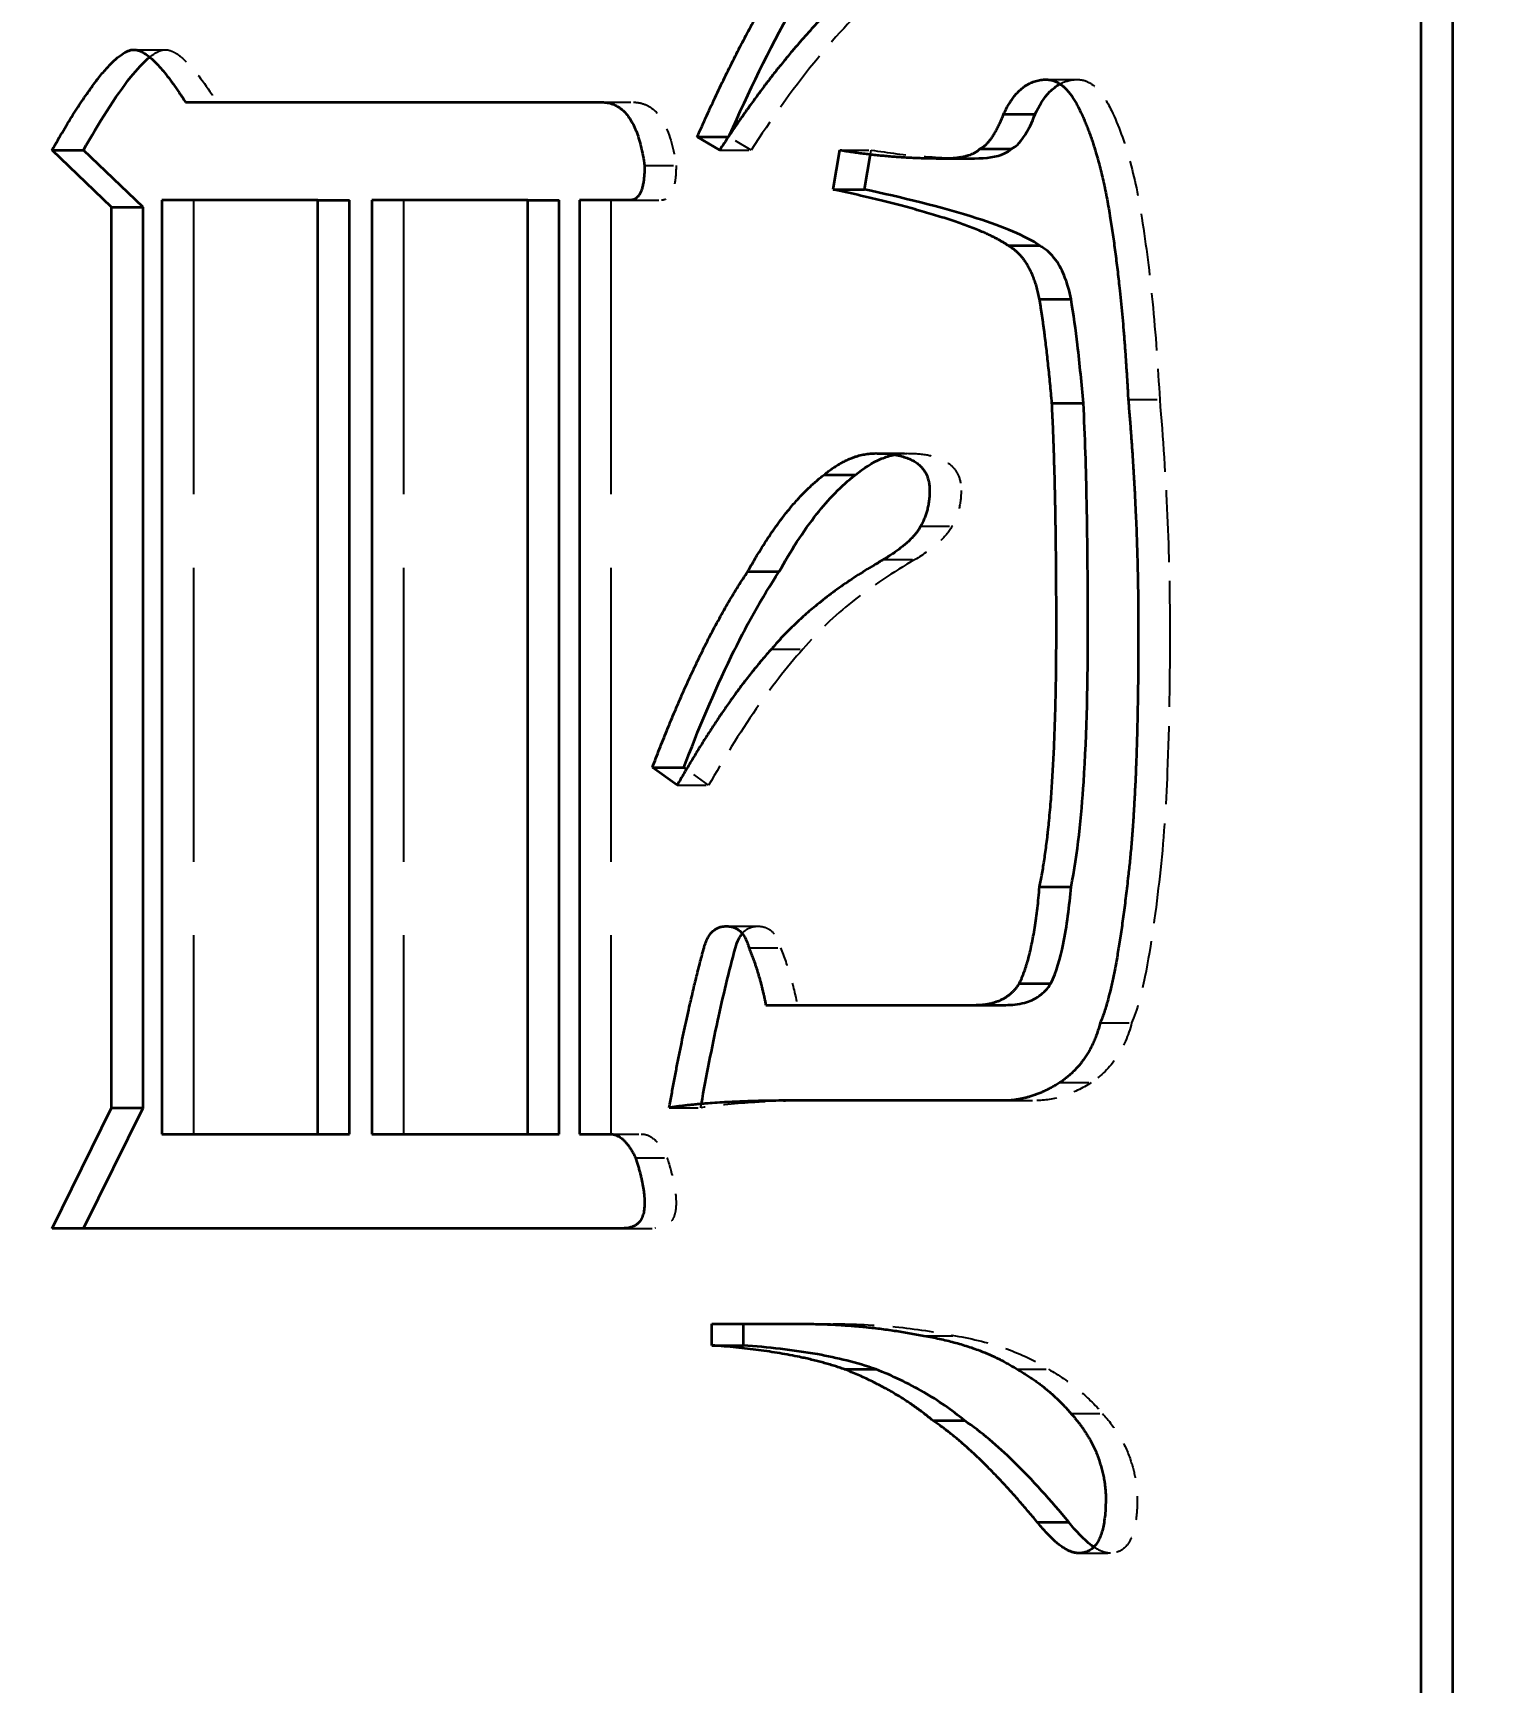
# Model space of a CAD drawing. Header units: millimetres. Extents: x 200 to 5740, y 200 to 4000.
# Drawn here: x 2725.5 to 2733.41, y 3605.1 to 3614.05 of the extents above; entities that cross this region are included whole.
import ezdxf

# ---------------------------------------------------------------- set-up
doc = ezdxf.new("R2010")
doc.units = ezdxf.units.MM
doc.header["$LTSCALE"] = 20
doc.linetypes.add('DASHED', pattern=[0.2067, 0.1654, -0.0413])
for name, color, linetype, lineweight in [('可見 (ISO)', 7, 'Continuous', 35), ('標註 (ISO)', 7, 'Continuous', 18), ('隱藏 (ISO)', 7, 'DASHED', 25)]:
    doc.layers.add(name, color=color, linetype=linetype, lineweight=lineweight)
doc.styles.add('註記文字 (JIS)', font='kaiu.ttf')
doc.dimstyles.new('預設 (JIS)', dxfattribs={"dimscale": 20, "dimtxt": 3, "dimasz": 3, "dimexe": 2, "dimexo": 1, "dimgap": 0.8, "dimtad": 1, "dimrnd": 1e-08, "dimdsep": 46, "dimtxsty": '註記文字 (JIS)', "dimblk": 'Filled-1', "dimcen": 0.09, "dimdle": 10, "dimclrd": 256, "dimclre": 256, "dimclrt": 256, "dimadec": 0, "dimazin": 2, "dimtfac": 0.833333, "dimtmove": 0, "dimatfit": 3, "dimfxl": 0, "dimtolj": 1, "dimtzin": 0, "dimlwd": -1, "dimlwe": -1, "dimarcsym": 0})

# ---------------------------------------------------------------- blocks, each defined once
blk = doc.blocks.new('Filled-1')
at = {"color": 0}
for p, q in [((0, 0), (-1, 0.16667)), ((-1, 0.16667), (-1, -0.16667)), ((-1, 0), (0, 0)), ((-1, -0.16667), (0, 0))]:
    blk.add_line(p, q, dxfattribs=at)
at = {"color": 0, "flags": 128}
blk.add_lwpolyline([(-1, -0.16667), (0, 0)], dxfattribs=at)
at = {"color": 0}
blk.add_solid([(-1, -0.16667), (0, 0), (-1, 0.16667), (-1, -0.16667)], dxfattribs=at)
blk = doc.blocks.new('*D59')
at = {"layer": 'Defpoints', "color": 0}
for p in [(2625.3563, 3688.2405), (2635.3563, 3688.2405), (2606.1371, 3668.2405)]:
    blk.add_point(p, dxfattribs=at)
at = {"layer": '標註 (ISO)'}
for p, q in [((2800.9475, 3830.133), (2635.3563, 3830.133)), ((2635.3563, 3830.133), (2635.3563, 3808.2405)), ((2635.3563, 3748.2405), (2635.3563, 3808.2405)), ((2635.3563, 3668.2405), (2635.3563, 3688.2405)), ((2626.1371, 3668.2405), (2675.3563, 3668.2405)), ((2635.3563, 3608.2405), (2635.3563, 3548.2405))]:
    blk.add_line(p, q, dxfattribs=at)
at = {"layer": '標註 (ISO)', "xscale": 60, "yscale": 60, "zscale": 60}
for p, rotation in [((2635.3563, 3688.2405), 270), ((2635.3563, 3668.2405), 90)]:
    blk.add_blockref('Filled-1', p, dxfattribs=dict(at, rotation=rotation))
at = {"layer": '標註 (ISO)', "insert": (2711.3563, 3910.1109), "char_height": 60, "attachment_point": 1, "style": '註記文字 (JIS)'}
blk.add_mtext('\\A1;20', dxfattribs=at)

msp = doc.modelspace()

# ---------------------------------------------------------------- linework, layer by layer
at = {"layer": '可見 (ISO)'}
for p, q in [((2733.0373, 3592.2405), (2733.0373, 3617.2405)), ((2733.2083, 3590.061), (2733.2083, 3617.2405)), ((2726.3291, 3613.6757), (2728.5893, 3613.6757)), ((2730.7702, 3613.6109), (2730.9412, 3613.6109)), ((2729.2289, 3613.4164), (2729.1071, 3613.4877)), ((2729.1071, 3613.4877), (2729.2759, 3613.4877)), ((2725.6042, 3613.4164), (2725.7752, 3613.4164)), ((2725.9271, 3613.1052), (2725.6042, 3613.4164)), ((2726.0981, 3613.1052), (2725.7752, 3613.4164)), ((2729.8442, 3613.2025), (2729.8808, 3613.4164)), ((2730.0153, 3613.2025), (2730.0478, 3613.3931)), ((2730.6423, 3613.4229), (2730.8133, 3613.4229)), ((2730.4413, 3613.371), (2730.6123, 3613.371)), ((2729.8442, 3613.2025), (2730.0153, 3613.2025)), ((2725.9271, 3613.1052), (2726.0981, 3613.1052)), ((2725.9271, 3608.217), (2725.9271, 3613.1052)), ((2726.0981, 3608.217), (2726.0981, 3613.1052)), ((2727.048, 3613.1441), (2726.2012, 3613.1441)), ((2726.2012, 3613.1441), (2726.2012, 3608.0744)), ((2727.048, 3608.0744), (2727.048, 3613.1441)), ((2727.048, 3613.1441), (2727.219, 3613.1441)), ((2727.219, 3608.0744), (2727.219, 3613.1441)), ((2728.1872, 3613.1441), (2727.3404, 3613.1441)), ((2727.3404, 3613.1441), (2727.3404, 3608.0744)), ((2728.1872, 3608.0744), (2728.1872, 3613.1441)), ((2728.1872, 3613.1441), (2728.3582, 3613.1441)), ((2728.3582, 3608.0744), (2728.3582, 3613.1441)), ((2728.7416, 3613.1441), (2728.4674, 3613.1441)), ((2728.4674, 3613.1441), (2728.4674, 3608.0744)), ((2730.7946, 3612.8978), (2730.9656, 3612.8978)), ((2730.9652, 3612.606), (2731.1362, 3612.606)), ((2731.0322, 3612.042), (2731.2032, 3612.042)), ((2729.7955, 3611.653), (2729.9665, 3611.653)), ((2729.3812, 3611.1279), (2729.5523, 3611.1279)), ((2728.9975, 3609.9674), (2728.8634, 3610.0647)), ((2728.8634, 3610.0647), (2729.0344, 3610.0647)), ((2729.048, 3610.0548), (2729.0344, 3610.0647)), ((2730.9652, 3609.4164), (2731.1362, 3609.4164)), ((2730.8555, 3608.8913), (2731.0265, 3608.8913)), ((2729.4787, 3608.7746), (2730.6118, 3608.7746)), ((2730.6118, 3608.7746), (2730.7828, 3608.7746)), ((2725.6042, 3607.5623), (2725.9271, 3608.217)), ((2725.7752, 3607.5623), (2726.0981, 3608.217)), ((2725.9271, 3608.217), (2726.0981, 3608.217)), ((2730.7702, 3608.2559), (2729.631, 3608.2559)), ((2726.2012, 3608.0744), (2727.048, 3608.0744)), ((2727.048, 3608.0744), (2727.219, 3608.0744)), ((2727.3404, 3608.0744), (2728.1872, 3608.0744)), ((2728.1872, 3608.0744), (2728.3582, 3608.0744)), ((2728.4674, 3608.0744), (2728.6319, 3608.0744)), ((2728.705, 3607.5623), (2725.6042, 3607.5623)), ((2729.1863, 3606.9269), (2729.1863, 3607.0436)), ((2729.1863, 3607.0436), (2729.6737, 3607.0436)), ((2729.3573, 3606.9269), (2729.3573, 3607.0436)), ((2729.1863, 3606.9269), (2729.3573, 3606.9269)), ((2729.9052, 3606.7973), (2730.0762, 3606.7973)), ((2730.3864, 3606.5185), (2730.5574, 3606.5185)), ((2730.953, 3605.9674), (2731.124, 3605.9674))]:
    msp.add_line(p, q, dxfattribs=at)
for points in [[(2729.1071, 3613.4877), (2729.4483, 3614.2657), (2729.7955, 3614.7065)], [(2729.9052, 3614.2527), (2729.5701, 3613.9415), (2729.2289, 3613.4164)], [(2725.6042, 3613.4164), (2725.9149, 3613.961), (2726.0489, 3613.961)], [(2726.0489, 3613.961), (2726.1464, 3613.961), (2726.3291, 3613.6757)], [(2730.7702, 3613.6109), (2730.8555, 3613.7989), (2731.0017, 3613.7989)], [(2731.0017, 3613.7989), (2731.1053, 3613.7989), (2731.1845, 3613.6303)], [(2728.5893, 3613.6757), (2728.772, 3613.6757), (2728.8208, 3613.3321)], [(2730.6423, 3613.4229), (2730.7093, 3613.4553), (2730.7702, 3613.6109)], [(2731.1845, 3613.6303), (2731.2941, 3613.4034), (2731.349, 3613.0469)], [(2729.8808, 3613.4164), (2730.1549, 3613.371), (2730.4413, 3613.371)], [(2730.4413, 3613.371), (2730.5875, 3613.371), (2730.6423, 3613.4229)], [(2728.8208, 3613.3321), (2728.8208, 3613.1441), (2728.7416, 3613.1441)], [(2730.7946, 3612.8978), (2730.5875, 3613.0404), (2729.8442, 3613.2025)], [(2731.349, 3613.0469), (2731.416, 3612.6319), (2731.4464, 3612.0614)], [(2730.9652, 3612.606), (2730.9225, 3612.8264), (2730.7946, 3612.8978)], [(2731.0322, 3612.042), (2731.0017, 3612.3921), (2730.9652, 3612.606)], [(2731.0566, 3610.8167), (2731.0566, 3611.5752), (2731.0322, 3612.042)], [(2731.4464, 3612.0614), (2731.5013, 3611.4261), (2731.5013, 3610.8167)], [(2729.7955, 3611.653), (2729.9356, 3611.7697), (2730.0757, 3611.7697)], [(2730.0757, 3611.7697), (2730.3682, 3611.7697), (2730.3682, 3611.5687)], [(2729.3812, 3611.1279), (2729.5823, 3611.4909), (2729.7955, 3611.653)], [(2730.3682, 3611.5687), (2730.3682, 3611.4585), (2730.3194, 3611.3743)], [(2730.3194, 3611.3743), (2730.2768, 3611.29), (2730.1184, 3611.1927)], [(2730.1184, 3611.1927), (2729.7407, 3610.9788), (2729.5092, 3610.7065)], [(2728.8634, 3610.0647), (2729.1193, 3610.7389), (2729.3812, 3611.1279)], [(2730.9652, 3609.4164), (2731.0566, 3609.8508), (2731.0566, 3610.8167)], [(2731.5013, 3610.8167), (2731.5013, 3609.935), (2731.4464, 3609.4747)], [(2729.5092, 3610.7065), (2729.2594, 3610.4277), (2728.9975, 3609.9674)], [(2731.4464, 3609.4747), (2731.3794, 3608.8718), (2731.2941, 3608.6773)], [(2730.8555, 3608.8913), (2730.9347, 3609.0533), (2730.9652, 3609.4164)], [(2729.1437, 3609.0858), (2729.1741, 3609.2025), (2729.2655, 3609.2025)], [(2729.2655, 3609.2025), (2729.3569, 3609.2025), (2729.3873, 3609.0858)], [(2728.9548, 3608.217), (2729.0462, 3608.7292), (2729.1437, 3609.0858)], [(2729.3873, 3609.0858), (2729.4483, 3608.9366), (2729.4787, 3608.7746)], [(2730.6118, 3608.7746), (2730.7824, 3608.7746), (2730.8555, 3608.8913)], [(2731.2941, 3608.6773), (2731.2393, 3608.4634), (2731.0748, 3608.3532)], [(2731.0748, 3608.3532), (2730.9225, 3608.2559), (2730.7702, 3608.2559)], [(2729.631, 3608.2559), (2729.2046, 3608.2559), (2728.9548, 3608.217)], [(2728.6319, 3608.0744), (2728.7111, 3608.0744), (2728.772, 3607.9448)], [(2728.772, 3607.9448), (2728.8208, 3607.7956), (2728.8208, 3607.6984)], [(2728.8208, 3607.6984), (2728.8208, 3607.5623), (2728.705, 3607.5623)], [(2729.6737, 3607.0436), (2730.0148, 3607.0436), (2730.3377, 3606.9788)], [(2729.9052, 3606.7973), (2729.631, 3606.8945), (2729.1863, 3606.9269)], [(2730.3377, 3606.9788), (2730.6423, 3606.9269), (2730.8433, 3606.7973)], [(2730.3864, 3606.5185), (2730.1854, 3606.6871), (2729.9052, 3606.7973)], [(2730.8433, 3606.7973), (2731.0139, 3606.7), (2731.1357, 3606.5574)], [(2730.953, 3605.9674), (2730.6301, 3606.3564), (2730.3864, 3606.5185)], [(2731.1357, 3606.5574), (2731.2454, 3606.4342), (2731.288, 3606.3046)], [(2731.288, 3606.3046), (2731.3246, 3606.1943), (2731.3246, 3606.0971)], [(2731.3246, 3606.0971), (2731.3246, 3605.7989), (2731.1784, 3605.7989)], [(2731.1784, 3605.7989), (2731.087, 3605.7989), (2730.953, 3605.9674)]]:
    msp.add_open_spline(points, degree=2, dxfattribs=at)
for points, knots in [([(2729.2823, 3613.4973), (2729.384, 3613.7285), (2729.4972, 3613.9627), (2729.7231, 3614.3625), (2729.8389, 3614.5445), (2729.9665, 3614.7065)], [-0.1400568, -0.1400568, -0.1400568, -0.1400568, -0.0634319, -0.0634319, 0, 0, 0, 0]), ([(2725.7752, 3613.4164), (2725.8559, 3613.5578), (2725.9477, 3613.707), (2726.0643, 3613.8533), (2726.0995, 3613.8927), (2726.1341, 3613.9208)], [-0.05974988, -0.05974988, -0.05974988, -0.05974988, -0.02356011, -0.02356011, -0.01000677, -0.01000677, -0.01000677, -0.01000677]), ([(2730.9412, 3613.6109), (2730.9614, 3613.6554), (2730.9874, 3613.6992), (2731.0377, 3613.7499), (2731.056, 3613.7641), (2731.0762, 3613.775)], [-0.03289215, -0.03289215, -0.03289215, -0.03289215, -0.01804988, -0.01804988, -0.01075881, -0.01075881, -0.01075881, -0.01075881]), ([(2730.8133, 3613.4229), (2730.8255, 3613.4288), (2730.8365, 3613.4372), (2730.8585, 3613.4584), (2730.8693, 3613.4721), (2730.9039, 3613.5229), (2730.9249, 3613.5691), (2730.9412, 3613.6109)], [-0.0229739, -0.0229739, -0.0229739, -0.0229739, -0.01873351, -0.01873351, -0.01357896, -0.01357896, 0, 0, 0, 0]), ([(2730.6123, 3613.371), (2730.6764, 3613.371), (2730.7321, 3613.3785), (2730.7876, 3613.4033), (2730.8016, 3613.4118), (2730.8133, 3613.4229)], [-0.01923267, -0.01923267, -0.01923267, -0.01923267, -0.0050147, -0.0050147, 0, 0, 0, 0]), ([(2730.9656, 3612.8978), (2730.8901, 3612.9497), (2730.7676, 3612.9993), (2730.4348, 3613.1061), (2730.2079, 3613.1604), (2730.0153, 3613.2025)], [-0.1101934, -0.1101934, -0.1101934, -0.1101934, -0.0627968, -0.0627968, 0, 0, 0, 0]), ([(2731.1362, 3612.606), (2731.1277, 3612.6497), (2731.1158, 3612.6938), (2731.0847, 3612.7693), (2731.0666, 3612.8024), (2731.0214, 3612.8585), (2730.9956, 3612.881), (2730.9656, 3612.8978)], [-0.03557454, -0.03557454, -0.03557454, -0.03557454, -0.02217895, -0.02217895, -0.01081571, -0.01081571, 0, 0, 0, 0]), ([(2731.2032, 3612.042), (2731.1941, 3612.146), (2731.1835, 3612.2544), (2731.1616, 3612.4391), (2731.1499, 3612.5255), (2731.1362, 3612.606)], [-0.05594799, -0.05594799, -0.05594799, -0.05594799, -0.02454075, -0.02454075, 0, 0, 0, 0]), ([(2731.2276, 3610.8167), (2731.2276, 3611.0419), (2731.2259, 3611.277), (2731.218, 3611.678), (2731.2124, 3611.8662), (2731.2032, 3612.042)], [-0.1205504, -0.1205504, -0.1205504, -0.1205504, -0.0528185, -0.0528185, 0, 0, 0, 0]), ([(2729.9665, 3611.653), (2730.0094, 3611.6887), (2730.0565, 3611.7198), (2730.13, 3611.7502), (2730.1531, 3611.7575), (2730.1766, 3611.7624)], [-0.03275818, -0.03275818, -0.03275818, -0.03275818, -0.01535793, -0.01535793, -0.00758807, -0.00758807, -0.00758807, -0.00758807]), ([(2729.5523, 3611.1279), (2729.6122, 3611.2361), (2729.6804, 3611.3444), (2729.8181, 3611.519), (2729.8883, 3611.5936), (2729.9665, 3611.653)], [-0.06842197, -0.06842197, -0.06842197, -0.06842197, -0.03067852, -0.03067852, 0, 0, 0, 0]), ([(2729.0344, 3610.0647), (2729.1112, 3610.2671), (2729.1974, 3610.4737), (2729.3682, 3610.8244), (2729.4555, 3610.9842), (2729.5523, 3611.1279)], [-0.1186386, -0.1186386, -0.1186386, -0.1186386, -0.0530429, -0.0530429, 0, 0, 0, 0]), ([(2731.1362, 3609.4164), (2731.1731, 3609.5917), (2731.1931, 3609.8061), (2731.2223, 3610.2525), (2731.2276, 3610.548), (2731.2276, 3610.8167)], [-0.1338557, -0.1338557, -0.1338557, -0.1338557, -0.0806064, -0.0806064, 0, 0, 0, 0]), ([(2731.0265, 3608.8913), (2731.0563, 3608.9521), (2731.0777, 3609.0277), (2731.1145, 3609.2038), (2731.1276, 3609.3144), (2731.1362, 3609.4164)], [-0.05396943, -0.05396943, -0.05396943, -0.05396943, -0.030717, -0.030717, 0, 0, 0, 0]), ([(2729.1295, 3608.2377), (2729.1566, 3608.3882), (2729.1863, 3608.5413), (2729.2473, 3608.8216), (2729.2793, 3608.9563), (2729.3147, 3609.0858)], [-0.08636057, -0.08636057, -0.08636057, -0.08636057, -0.04044094, -0.04044094, 0, 0, 0, 0]), ([(2729.3147, 3609.0858), (2729.319, 3609.1024), (2729.3247, 3609.1189), (2729.3376, 3609.1445), (2729.3437, 3609.1544), (2729.351, 3609.1632)], [-0.019031649, -0.019031649, -0.019031649, -0.019031649, -0.013859689, -0.013859689, -0.01032734, -0.01032734, -0.01032734, -0.01032734]), ([(2730.7828, 3608.7746), (2730.8165, 3608.7746), (2730.8508, 3608.778), (2730.9119, 3608.7947), (2730.939, 3608.8066), (2730.9887, 3608.8418), (2731.0097, 3608.8644), (2731.0265, 3608.8913)], [-0.029841, -0.029841, -0.029841, -0.029841, -0.01908047, -0.01908047, -0.00970139, -0.00970139, 0, 0, 0, 0]), ([(2730.0762, 3606.7973), (2729.9745, 3606.8333), (2729.8649, 3606.8593), (2729.6279, 3606.902), (2729.4903, 3606.9172), (2729.3573, 3606.9269)], [-0.07669329, -0.07669329, -0.07669329, -0.07669329, -0.04255297, -0.04255297, 0, 0, 0, 0]), ([(2730.5574, 3606.5185), (2730.4882, 3606.5766), (2730.4141, 3606.6276), (2730.253, 3606.7209), (2730.1655, 3606.7621), (2730.0762, 3606.7973)], [-0.05855446, -0.05855446, -0.05855446, -0.05855446, -0.03040166, -0.03040166, 0, 0, 0, 0]), ([(2731.124, 3605.9674), (2731.0296, 3606.0811), (2730.9263, 3606.1972), (2730.7406, 3606.3778), (2730.6499, 3606.457), (2730.5574, 3606.5185)], [-0.08046953, -0.08046953, -0.08046953, -0.08046953, -0.03480984, -0.03480984, 0, 0, 0, 0]), ([(2731.2598, 3605.8322), (2731.2555, 3605.835), (2731.2514, 3605.838), (2731.2048, 3605.8729), (2731.1624, 3605.9192), (2731.124, 3605.9674)], [-0.02075635, -0.02075635, -0.02075635, -0.02075635, -0.01895806, -0.01895806, 0, 0, 0, 0])]:
    msp.add_open_spline(points, degree=3, knots=knots, dxfattribs=at)
at = {"layer": '隱藏 (ISO)', "ltscale": 0.047517}
for p, q in [((2726.0489, 3613.961), (2726.2199, 3613.961)), ((2731.0017, 3613.7989), (2731.1727, 3613.7989)), ((2728.5893, 3613.6757), (2728.7603, 3613.6757)), ((2729.2289, 3613.4164), (2729.4, 3613.4164)), ((2729.8808, 3613.4164), (2730.0518, 3613.4164)), ((2728.8208, 3613.3321), (2728.9918, 3613.3321)), ((2728.7416, 3613.1441), (2728.9126, 3613.1441)), ((2731.4464, 3612.0614), (2731.6174, 3612.0614)), ((2730.0757, 3611.7697), (2730.2467, 3611.7697)), ((2730.3194, 3611.3743), (2730.4904, 3611.3743)), ((2730.1184, 3611.1927), (2730.2894, 3611.1927)), ((2729.5092, 3610.7065), (2729.6802, 3610.7065)), ((2728.9975, 3609.9674), (2729.1685, 3609.9674)), ((2729.2655, 3609.2025), (2729.4365, 3609.2025)), ((2729.3873, 3609.0858), (2729.5583, 3609.0858)), ((2731.2941, 3608.6773), (2731.4651, 3608.6773)), ((2731.0748, 3608.3532), (2731.2458, 3608.3532)), ((2728.9548, 3608.217), (2729.1258, 3608.217)), ((2730.7702, 3608.2559), (2730.9412, 3608.2559)), ((2728.6319, 3608.0744), (2728.8029, 3608.0744)), ((2728.772, 3607.9448), (2728.9431, 3607.9448)), ((2728.705, 3607.5623), (2728.876, 3607.5623)), ((2729.6737, 3607.0436), (2729.8447, 3607.0436)), ((2730.3377, 3606.9788), (2730.5087, 3606.9788)), ((2730.8433, 3606.7973), (2731.0143, 3606.7973)), ((2731.1357, 3606.5574), (2731.3068, 3606.5574)), ((2731.1784, 3605.7989), (2731.3494, 3605.7989))]:
    msp.add_line(p, q, dxfattribs=at)
at = {"layer": '隱藏 (ISO)', "ltscale": 0.000515428}
msp.add_line((2729.2759, 3613.4877), (2729.2781, 3613.4877), dxfattribs=at)
at = {"layer": '隱藏 (ISO)', "ltscale": 0.013993}
msp.add_line((2729.4, 3613.4164), (2729.2781, 3613.4877), dxfattribs=at)
at = {"layer": '隱藏 (ISO)', "ltscale": 0.002156}
msp.add_line((2730.0478, 3613.3931), (2730.0518, 3613.4164), dxfattribs=at)
at = {"layer": '隱藏 (ISO)', "ltscale": 0.482711}
for p, q in [((2726.3722, 3613.1441), (2726.3722, 3608.0744)), ((2727.5114, 3613.1441), (2727.5114, 3608.0744)), ((2728.6385, 3613.1441), (2728.6385, 3608.0744))]:
    msp.add_line(p, q, dxfattribs=at)
at = {"layer": '隱藏 (ISO)', "ltscale": 0.014672}
msp.add_line((2729.1685, 3609.9674), (2729.048, 3610.0548), dxfattribs=at)
at = {"layer": '隱藏 (ISO)', "ltscale": 0.105235}
msp.add_open_spline([(2730.0762, 3614.2527), (2729.9561, 3614.1412), (2729.8435, 3614.0165), (2729.6188, 3613.7387), (2729.5052, 3613.5784), (2729.4, 3613.4164)], degree=3, knots=[-0.1099404, -0.1099404, -0.1099404, -0.1099404, -0.0590955, -0.0590955, 0, 0, 0, 0], dxfattribs=at)
at = {"layer": '隱藏 (ISO)', "ltscale": 0.009564}
msp.add_open_spline([(2726.1341, 3613.9208), (2726.1368, 3613.923), (2726.1396, 3613.9252), (2726.157, 3613.9384), (2726.1737, 3613.9491), (2726.2001, 3613.9587), (2726.21, 3613.961), (2726.2199, 3613.961)], degree=3, knots=[-0.01000677, -0.01000677, -0.01000677, -0.01000677, -0.00892719, -0.00892719, -0.00316699, -0.00316699, 0, 0, 0, 0], dxfattribs=at)
at = {"layer": '隱藏 (ISO)', "ltscale": 0.0402}
msp.add_open_spline([(2726.2199, 3613.961), (2726.2286, 3613.961), (2726.2373, 3613.9592), (2726.2555, 3613.9533), (2726.265, 3613.9485), (2726.2971, 3613.9293), (2726.3196, 3613.9091), (2726.3932, 3613.8342), (2726.4501, 3613.7538), (2726.5002, 3613.6757)], degree=3, knots=[-0.04538001, -0.04538001, -0.04538001, -0.04538001, -0.04211972, -0.04211972, -0.03827054, -0.03827054, -0.02834798, -0.02834798, 0, 0, 0, 0], dxfattribs=at)
at = {"layer": '隱藏 (ISO)', "ltscale": 0.010034}
msp.add_open_spline([(2731.0762, 3613.775), (2731.0807, 3613.7774), (2731.0853, 3613.7797), (2731.1164, 3613.7935), (2731.1441, 3613.7989), (2731.1727, 3613.7989)], degree=3, knots=[-0.01075881, -0.01075881, -0.01075881, -0.01075881, -0.00913896, -0.00913896, 0, 0, 0, 0], dxfattribs=at)
at = {"layer": '隱藏 (ISO)', "ltscale": 0.025716}
msp.add_open_spline([(2731.1727, 3613.7989), (2731.1901, 3613.7989), (2731.2069, 3613.7953), (2731.2403, 3613.7808), (2731.2561, 3613.7698), (2731.3045, 3613.7251), (2731.3326, 3613.6791), (2731.3555, 3613.6303)], degree=3, knots=[-0.02940583, -0.02940583, -0.02940583, -0.02940583, -0.02312816, -0.02312816, -0.01636854, -0.01636854, 0, 0, 0, 0], dxfattribs=at)
at = {"layer": '隱藏 (ISO)', "ltscale": 0.043969}
msp.add_open_spline([(2728.7603, 3613.6757), (2728.7805, 3613.6757), (2728.8003, 3613.6726), (2728.8381, 3613.6585), (2728.8551, 3613.6482), (2728.894, 3613.6144), (2728.9125, 3613.588), (2728.9593, 3613.4991), (2728.9794, 3613.4194), (2728.9918, 3613.3321)], degree=3, knots=[-0.05496086, -0.05496086, -0.05496086, -0.05496086, -0.0467906, -0.0467906, -0.03876194, -0.03876194, -0.02647657, -0.02647657, 0, 0, 0, 0], dxfattribs=at)
at = {"layer": '隱藏 (ISO)', "ltscale": 0.058143}
msp.add_open_spline([(2731.3555, 3613.6303), (2731.3952, 3613.5482), (2731.4265, 3613.4595), (2731.4811, 3613.2657), (2731.5033, 3613.1554), (2731.52, 3613.0469)], degree=3, knots=[-0.06067402, -0.06067402, -0.06067402, -0.06067402, -0.03298201, -0.03298201, 0, 0, 0, 0], dxfattribs=at)
at = {"layer": '隱藏 (ISO)', "ltscale": 0.00091137}
msp.add_open_spline([(2729.2781, 3613.4877), (2729.2795, 3613.4909), (2729.2809, 3613.4941), (2729.2823, 3613.4973)], degree=3, dxfattribs=at)
at = {"layer": '隱藏 (ISO)', "ltscale": 0.056922}
msp.add_open_spline([(2730.0518, 3613.4164), (2730.1438, 3613.4012), (2730.2362, 3613.3899), (2730.4233, 3613.3747), (2730.5177, 3613.371), (2730.6123, 3613.371)], degree=3, knots=[-0.05990021, -0.05990021, -0.05990021, -0.05990021, -0.03018568, -0.03018568, 0, 0, 0, 0], dxfattribs=at)
at = {"layer": '隱藏 (ISO)', "ltscale": 0.021556}
msp.add_open_spline([(2728.9918, 3613.3321), (2728.9918, 3613.3016), (2728.9902, 3613.2678), (2728.9818, 3613.22), (2728.977, 3613.2011), (2728.9651, 3613.1764), (2728.9598, 3613.1681), (2728.948, 3613.1559), (2728.9422, 3613.1517), (2728.9282, 3613.1455), (2728.9205, 3613.1441), (2728.9126, 3613.1441)], degree=3, knots=[-0.02240385, -0.02240385, -0.02240385, -0.02240385, -0.01317513, -0.01317513, -0.00776007, -0.00776007, -0.00482751, -0.00482751, -0.00252149, -0.00252149, 0, 0, 0, 0], dxfattribs=at)
at = {"layer": '隱藏 (ISO)', "ltscale": 0.094313}
msp.add_open_spline([(2731.52, 3613.0469), (2731.5441, 3612.8976), (2731.563, 3612.7437), (2731.5952, 3612.4173), (2731.608, 3612.2378), (2731.6174, 3612.0614)], degree=3, knots=[-0.09841402, -0.09841402, -0.09841402, -0.09841402, -0.05299467, -0.05299467, 0, 0, 0, 0], dxfattribs=at)
at = {"layer": '隱藏 (ISO)', "ltscale": 0.118614}
msp.add_open_spline([(2731.6174, 3612.0614), (2731.6355, 3611.8522), (2731.6493, 3611.6425), (2731.6676, 3611.2274), (2731.6723, 3611.0221), (2731.6723, 3610.8167)], degree=3, knots=[-0.1246549, -0.1246549, -0.1246549, -0.1246549, -0.0616131, -0.0616131, 0, 0, 0, 0], dxfattribs=at)
at = {"layer": '隱藏 (ISO)', "ltscale": 0.007052}
msp.add_open_spline([(2730.1766, 3611.7624), (2730.1996, 3611.7672), (2730.223, 3611.7697), (2730.2467, 3611.7697)], degree=3, dxfattribs=at)
at = {"layer": '隱藏 (ISO)', "ltscale": 0.039848}
msp.add_open_spline([(2730.2467, 3611.7697), (2730.2833, 3611.7697), (2730.3213, 3611.7674), (2730.3861, 3611.7554), (2730.4154, 3611.7471), (2730.4612, 3611.724), (2730.4792, 3611.7115), (2730.5083, 3611.6803), (2730.5191, 3611.6631), (2730.5356, 3611.6198), (2730.5392, 3611.5943), (2730.5392, 3611.5687)], degree=3, knots=[-0.04185553, -0.04185553, -0.04185553, -0.04185553, -0.03017664, -0.03017664, -0.02085679, -0.02085679, -0.01401197, -0.01401197, -0.00767922, -0.00767922, 0, 0, 0, 0], dxfattribs=at)
at = {"layer": '隱藏 (ISO)', "ltscale": 0.019321}
msp.add_open_spline([(2730.5392, 3611.5687), (2730.5392, 3611.5337), (2730.5355, 3611.4989), (2730.5189, 3611.4329), (2730.5068, 3611.4026), (2730.4904, 3611.3743)], degree=3, knots=[-0.02049496, -0.02049496, -0.02049496, -0.02049496, -0.00997918, -0.00997918, 0, 0, 0, 0], dxfattribs=at)
at = {"layer": '隱藏 (ISO)', "ltscale": 0.026916}
msp.add_open_spline([(2730.4904, 3611.3743), (2730.4744, 3611.3426), (2730.4479, 3611.313), (2730.3801, 3611.2518), (2730.3332, 3611.2196), (2730.2894, 3611.1927)], degree=3, knots=[-0.02829981, -0.02829981, -0.02829981, -0.02829981, -0.01615685, -0.01615685, 0, 0, 0, 0], dxfattribs=at)
at = {"layer": '隱藏 (ISO)', "ltscale": 0.077461}
msp.add_open_spline([(2730.2894, 3611.1927), (2730.1709, 3611.1256), (2730.0556, 3611.0499), (2729.8518, 3610.8872), (2729.7611, 3610.8017), (2729.6802, 3610.7065)], degree=3, knots=[-0.08135201, -0.08135201, -0.08135201, -0.08135201, -0.03850308, -0.03850308, 0, 0, 0, 0], dxfattribs=at)
at = {"layer": '隱藏 (ISO)', "ltscale": 0.127897}
msp.add_open_spline([(2731.6723, 3610.8167), (2731.6723, 3610.5641), (2731.6689, 3610.2932), (2731.6512, 3609.8598), (2731.6389, 3609.6549), (2731.6174, 3609.4747)], degree=3, knots=[-0.1307511, -0.1307511, -0.1307511, -0.1307511, -0.0544742, -0.0544742, 0, 0, 0, 0], dxfattribs=at)
at = {"layer": '隱藏 (ISO)', "ltscale": 0.087494}
msp.add_open_spline([(2729.6802, 3610.7065), (2729.5898, 3610.6056), (2729.505, 3610.4945), (2729.3355, 3610.2496), (2729.2487, 3610.1084), (2729.1685, 3609.9674)], degree=3, knots=[-0.09122916, -0.09122916, -0.09122916, -0.09122916, -0.04945221, -0.04945221, 0, 0, 0, 0], dxfattribs=at)
at = {"layer": '隱藏 (ISO)', "ltscale": 0.077623}
msp.add_open_spline([(2731.6174, 3609.4747), (2731.5985, 3609.3039), (2731.5716, 3609.0964), (2731.5185, 3608.8395), (2731.4948, 3608.7449), (2731.4651, 3608.6773)], degree=3, knots=[-0.06581177, -0.06581177, -0.06581177, -0.06581177, -0.02237414, -0.02237414, 0, 0, 0, 0], dxfattribs=at)
at = {"layer": '隱藏 (ISO)', "ltscale": 0.009649}
msp.add_open_spline([(2729.351, 3609.1632), (2729.3528, 3609.1654), (2729.3548, 3609.1676), (2729.3665, 3609.1799), (2729.3777, 3609.1879), (2729.405, 3609.1998), (2729.4206, 3609.2025), (2729.4365, 3609.2025)], degree=3, knots=[-0.01032734, -0.01032734, -0.01032734, -0.01032734, -0.0094362, -0.0094362, -0.00506834, -0.00506834, 0, 0, 0, 0], dxfattribs=at)
at = {"layer": '隱藏 (ISO)', "ltscale": 0.017961}
msp.add_open_spline([(2729.4365, 3609.2025), (2729.4475, 3609.2025), (2729.4585, 3609.2012), (2729.4792, 3609.1954), (2729.4886, 3609.1912), (2729.5102, 3609.1771), (2729.5208, 3609.166), (2729.5432, 3609.1332), (2729.5522, 3609.1093), (2729.5583, 3609.0858)], degree=3, knots=[-0.01894374, -0.01894374, -0.01894374, -0.01894374, -0.015431, -0.015431, -0.01213932, -0.01213932, -0.00734518, -0.00734518, 0, 0, 0, 0], dxfattribs=at)
at = {"layer": '隱藏 (ISO)', "ltscale": 0.031008}
msp.add_open_spline([(2729.5583, 3609.0858), (2729.5787, 3609.036), (2729.5964, 3608.9852), (2729.627, 3608.8812), (2729.6396, 3608.8282), (2729.6497, 3608.7746)], degree=3, knots=[-0.032694, -0.032694, -0.032694, -0.032694, -0.01641382, -0.01641382, 0, 0, 0, 0], dxfattribs=at)
at = {"layer": '隱藏 (ISO)', "ltscale": 0.038878}
msp.add_open_spline([(2731.4651, 3608.6773), (2731.4478, 3608.6098), (2731.4213, 3608.5461), (2731.3457, 3608.4344), (2731.2997, 3608.3893), (2731.2458, 3608.3532)], degree=3, knots=[-0.041322, -0.041322, -0.041322, -0.041322, -0.02032015, -0.02032015, 0, 0, 0, 0], dxfattribs=at)
at = {"layer": '隱藏 (ISO)', "ltscale": 0.032533}
msp.add_open_spline([(2731.2458, 3608.3532), (2731.1979, 3608.3226), (2731.1471, 3608.2973), (2731.0439, 3608.2644), (2730.9931, 3608.2559), (2730.9412, 3608.2559)], degree=3, knots=[-0.03439813, -0.03439813, -0.03439813, -0.03439813, -0.0165547, -0.0165547, 0, 0, 0, 0], dxfattribs=at)
at = {"layer": '隱藏 (ISO)', "ltscale": 0.068587}
msp.add_open_spline([(2729.802, 3608.2559), (2729.6767, 3608.2559), (2729.545, 3608.2534), (2729.3242, 3608.2407), (2729.2208, 3608.2318), (2729.1258, 3608.217)], degree=3, knots=[-0.07077061, -0.07077061, -0.07077061, -0.07077061, -0.03063184, -0.03063184, 0, 0, 0, 0], dxfattribs=at)
at = {"layer": '隱藏 (ISO)', "ltscale": 0.0019}
msp.add_open_spline([(2729.1258, 3608.217), (2729.127, 3608.2239), (2729.1283, 3608.2308), (2729.1295, 3608.2377)], degree=3, dxfattribs=at)
at = {"layer": '隱藏 (ISO)', "ltscale": 0.019718}
msp.add_open_spline([(2728.8029, 3608.0744), (2728.8163, 3608.0744), (2728.8291, 3608.0717), (2728.8547, 3608.0605), (2728.8667, 3608.052), (2728.9039, 3608.0177), (2728.9254, 3607.9823), (2728.9431, 3607.9448)], degree=3, knots=[-0.02257593, -0.02257593, -0.02257593, -0.02257593, -0.01776815, -0.01776815, -0.01258143, -0.01258143, 0, 0, 0, 0], dxfattribs=at)
at = {"layer": '隱藏 (ISO)', "ltscale": 0.02398}
msp.add_open_spline([(2728.9431, 3607.9448), (2728.9574, 3607.9008), (2728.9706, 3607.8542), (2728.9867, 3607.773), (2728.9918, 3607.7348), (2728.9918, 3607.6984)], degree=3, knots=[-0.02491839, -0.02491839, -0.02491839, -0.02491839, -0.01093113, -0.01093113, 0, 0, 0, 0], dxfattribs=at)
at = {"layer": '隱藏 (ISO)', "ltscale": 0.019954}
msp.add_open_spline([(2728.9918, 3607.6984), (2728.9918, 3607.6842), (2728.9908, 3607.6697), (2728.9863, 3607.6438), (2728.983, 3607.632), (2728.9732, 3607.6099), (2728.9668, 3607.5999), (2728.9496, 3607.5825), (2728.9394, 3607.5759), (2728.9116, 3607.5646), (2728.8936, 3607.5623), (2728.876, 3607.5623)], degree=3, knots=[-0.02105463, -0.02105463, -0.02105463, -0.02105463, -0.01679083, -0.01679083, -0.01315294, -0.01315294, -0.00947536, -0.00947536, -0.00560159, -0.00560159, 0, 0, 0, 0], dxfattribs=at)
at = {"layer": '隱藏 (ISO)', "ltscale": 0.067578}
msp.add_open_spline([(2729.8447, 3607.0436), (2729.9571, 3607.0436), (2730.0693, 3607.0383), (2730.2911, 3607.0167), (2730.4003, 3607.0006), (2730.5087, 3606.9788)], degree=3, knots=[-0.07110778, -0.07110778, -0.07110778, -0.07110778, -0.035221, -0.035221, 0, 0, 0, 0], dxfattribs=at)
at = {"layer": '隱藏 (ISO)', "ltscale": 0.054316}
msp.add_open_spline([(2730.5087, 3606.9788), (2730.6027, 3606.9628), (2730.6971, 3606.9399), (2730.8663, 3606.8792), (2730.9432, 3606.8432), (2731.0143, 3606.7973)], degree=3, knots=[-0.05699111, -0.05699111, -0.05699111, -0.05699111, -0.02657311, -0.02657311, 0, 0, 0, 0], dxfattribs=at)
at = {"layer": '隱藏 (ISO)', "ltscale": 0.037502}
msp.add_open_spline([(2731.0143, 3606.7973), (2731.0699, 3606.7656), (2731.1229, 3606.7296), (2731.221, 3606.6491), (2731.2658, 3606.6054), (2731.3068, 3606.5574)], degree=3, knots=[-0.03956324, -0.03956324, -0.03956324, -0.03956324, -0.01945803, -0.01945803, 0, 0, 0, 0], dxfattribs=at)
at = {"layer": '隱藏 (ISO)', "ltscale": 0.028715}
msp.add_open_spline([(2731.3068, 3606.5574), (2731.341, 3606.5189), (2731.3728, 3606.4773), (2731.4239, 3606.3924), (2731.4442, 3606.3497), (2731.4591, 3606.3046)], degree=3, knots=[-0.0302607, -0.0302607, -0.0302607, -0.0302607, -0.01434142, -0.01434142, 0, 0, 0, 0], dxfattribs=at)
at = {"layer": '隱藏 (ISO)', "ltscale": 0.020098}
msp.add_open_spline([(2731.4591, 3606.3046), (2731.4706, 3606.2697), (2731.4801, 3606.2339), (2731.4923, 3606.1644), (2731.4956, 3606.1308), (2731.4956, 3606.0971)], degree=3, knots=[-0.02120317, -0.02120317, -0.02120317, -0.02120317, -0.01011797, -0.01011797, 0, 0, 0, 0], dxfattribs=at)
at = {"layer": '隱藏 (ISO)', "ltscale": 0.035665}
msp.add_open_spline([(2731.4956, 3606.0971), (2731.4956, 3606.0553), (2731.4935, 3606.0108), (2731.482, 3605.9384), (2731.4741, 3605.9055), (2731.4533, 3605.8609), (2731.4437, 3605.8456), (2731.4214, 3605.8224), (2731.4097, 3605.814), (2731.3816, 3605.8016), (2731.3656, 3605.7989), (2731.3494, 3605.7989)], degree=3, knots=[-0.03725994, -0.03725994, -0.03725994, -0.03725994, -0.02466979, -0.02466979, -0.01516709, -0.01516709, -0.00973016, -0.00973016, -0.00518285, -0.00518285, 0, 0, 0, 0], dxfattribs=at)
at = {"layer": '隱藏 (ISO)', "ltscale": 0.00965}
msp.add_open_spline([(2731.3494, 3605.7989), (2731.3328, 3605.7989), (2731.3165, 3605.803), (2731.2868, 3605.8153), (2731.2729, 3605.8233), (2731.2598, 3605.8322)], degree=3, knots=[-0.03235293, -0.03235293, -0.03235293, -0.03235293, -0.02632984, -0.02632984, -0.02075635, -0.02075635, -0.02075635, -0.02075635], dxfattribs=at)

# ---------------------------------------------------------------- dimensions: what is measured, and where the dimension line sits
at = {"layer": '標註 (ISO)'}
dim = msp.add_linear_dim(base=(2635.3563, 3688.2405), p1=(2606.1371, 3668.2405), p2=(2625.3563, 3688.2405), angle=90, dimstyle='預設 (JIS)', override={"dimgap": 0.8, "dimtih": 1, "dimtoh": 1, "dimdec": 2, "dimse2": 1, "dimtol": 0, "dimlim": 0, "dimtp": 0, "dimtm": 0, "dimtdec": 2, "dimtofl": 1, "dimtmove": 1, "dimatfit": 1}, dxfattribs=at)
dim.commit()
dim.dimension.update_dxf_attribs({"geometry": '*D59', "text_midpoint": (2638.0074, 3830.133), "dimtype": 160})

doc.saveas('drawing.dxf')
